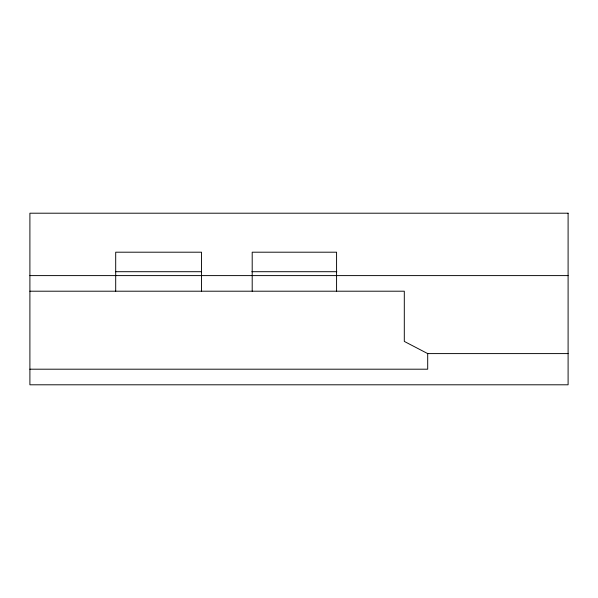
<?xml version="1.0" encoding="UTF-8"?>
<svg xmlns="http://www.w3.org/2000/svg" width="598" height="598" viewBox="0 0 598 598"><rect width="100%" height="100%" fill="white"/><g stroke="black" fill="none" stroke-linecap="round" stroke-linejoin="round"><path stroke-width="0.9" d="M115.526 271.701L201.429 271.701M251.848 271.701L336.816 271.701M29.9 275.603L568.1 275.603M29.9 291.204L404.3 291.204L404.3 341.421L427.697 353.597L568.1 353.597M29.9 369.198L427.697 369.198L427.697 353.343M336.577 291.204L336.577 252.199L252.199 252.199L252.199 291.204M201.504 291.204L201.504 252.199L115.698 252.199L115.698 291.204M568.1 213.202L29.9 213.202L29.9 384.798L568.1 384.798L568.1 213.202"/></g></svg>
